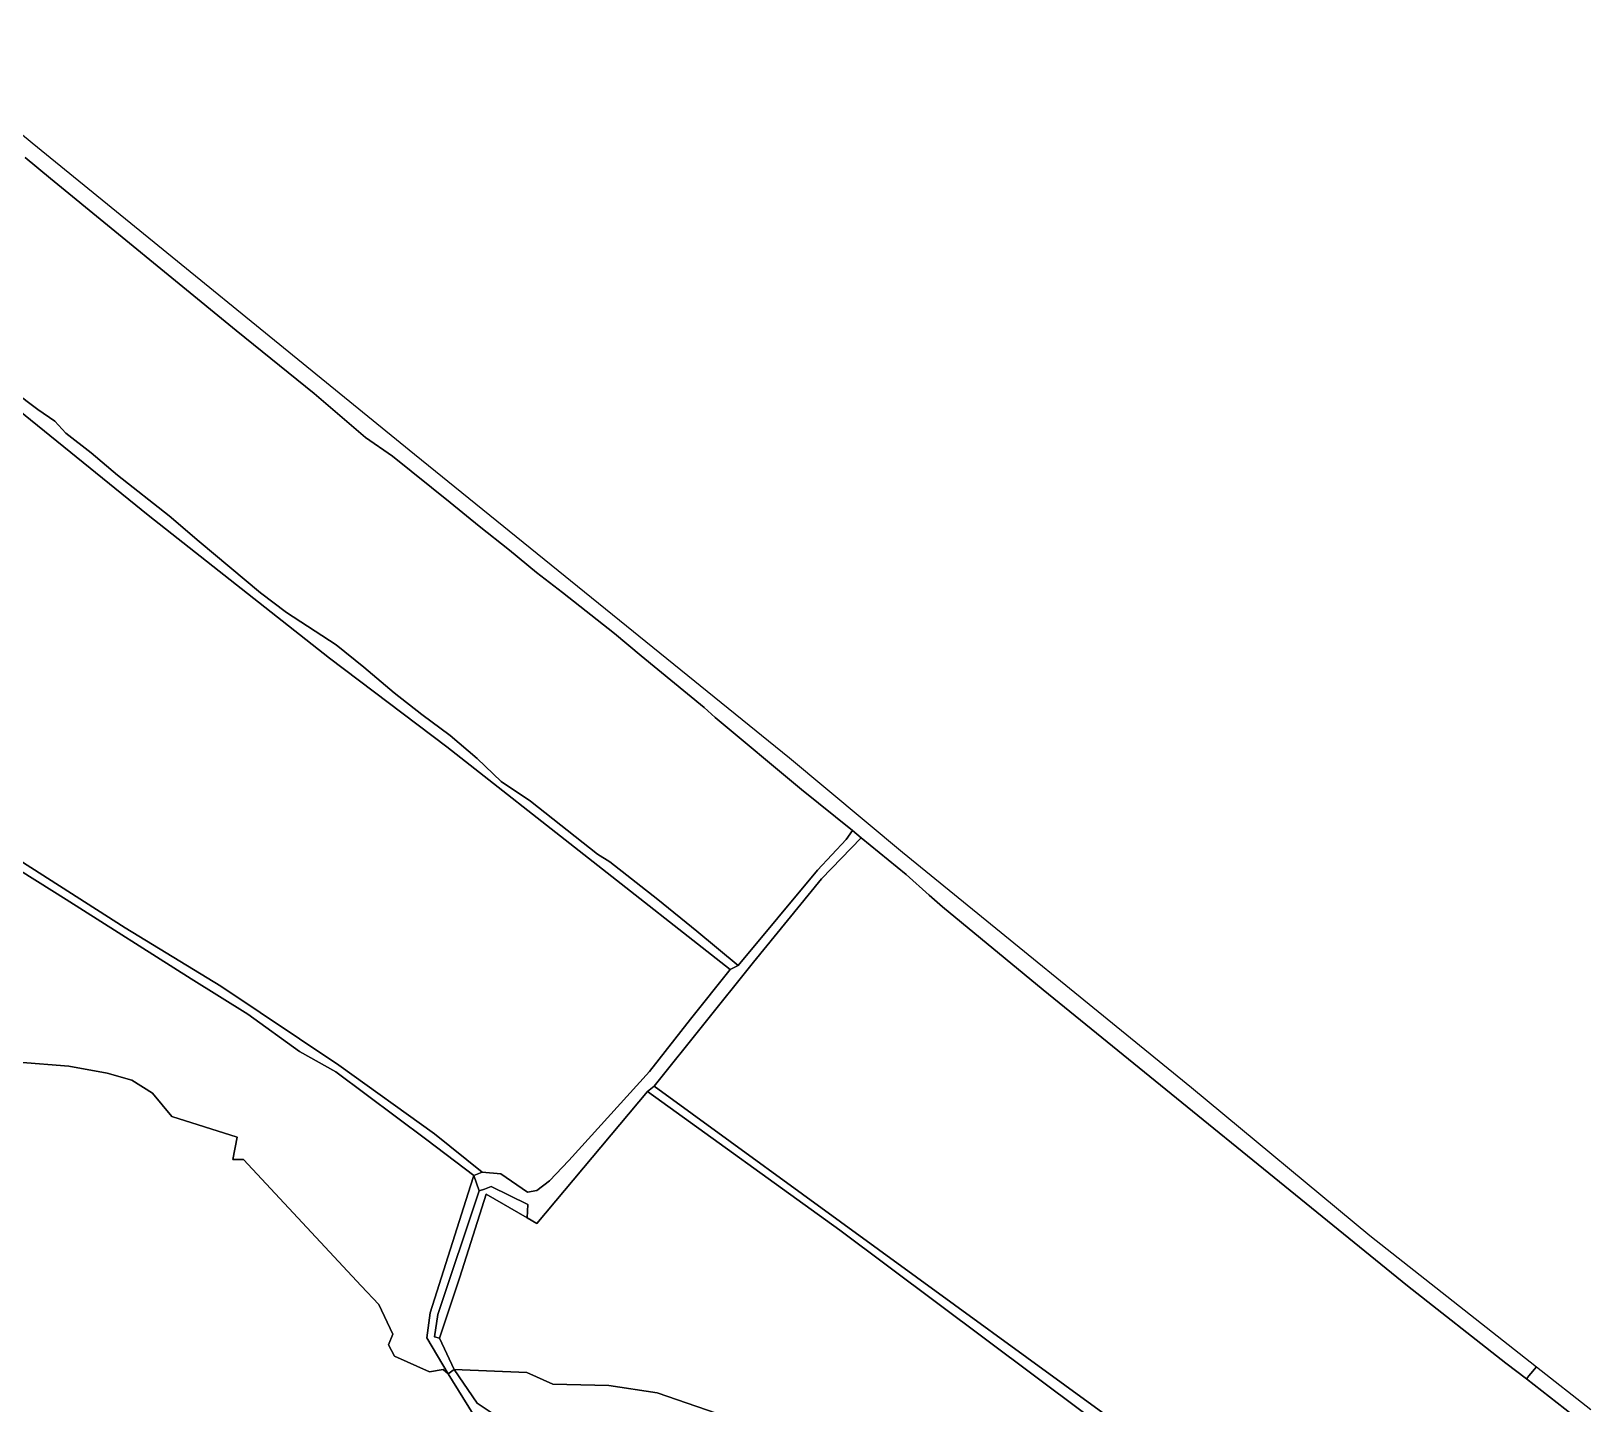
# Model space of a CAD drawing. Extents: x 548434 to 553028, y 1835063 to 1842282.
# Drawn here: x 550868 to 551491, y 1840536 to 1841084 of the extents above; entities that cross this region are included whole.
import ezdxf

# ---------------------------------------------------------------- set-up
doc = ezdxf.new("R2010")
doc.units = 0
doc.layers.add('Level 16', color=7, linetype='Continuous')
doc.layers.add('Level 23', color=7, linetype='Continuous')

msp = doc.modelspace()

# ---------------------------------------------------------------- linework, layer by layer
at = {"layer": 'Level 16'}
for points in [[(550814.61, 1841084.02), (550868.57, 1841039.41), (551021.2, 1840915.07), (551170.99, 1840793.79), (551216.15, 1840756.13), (551331.64, 1840662.06), (551402.82, 1840602.97), (551469.4204, 1840550.5802), (551466.3741, 1840546.9183), (551465.4591, 1840545.8183), (551465.3414, 1840545.6768), (551457.17, 1840552.03), (551417.84, 1840582.88), (551272.31, 1840701.17), (551232.13, 1840734.28), (551226.77, 1840738.9), (551217.6, 1840747.23), (551199.67, 1840761.8), (551196.14, 1840764.7), (551175.88, 1840781.12), (551141.38, 1840809.91), (551136.98, 1840813.84), (551111.74, 1840834.56), (551101.11, 1840843.49), (551080.35, 1840859.84), (551070.04, 1840867.86), (551059.2, 1840876.69), (551047.06, 1840886.25), (551035.47, 1840895.74), (551012.47, 1840914.27), (551001.64, 1840921.71), (550981.13, 1840939.26), (550949.96, 1840964.42), (550875.8, 1841025.12), (550865.81, 1841033.63)], [(551483.82, 1840531.31), (551465.3414, 1840545.6768), (551465.4591, 1840545.8183), (551466.3741, 1840546.9183), (551469.4204, 1840550.5802), (551491.07, 1840533.55)]]:
    msp.add_lwpolyline(points, dxfattribs=at)
at = {"layer": 'Level 23'}
for points in [[(550814.61, 1841084.02), (550868.57, 1841039.41), (551021.2, 1840915.07), (551170.99, 1840793.79), (551216.15, 1840756.13), (551331.64, 1840662.06), (551402.82, 1840602.97), (551469.4204, 1840550.5802), (551466.3741, 1840546.9183), (551465.4591, 1840545.8183), (551465.3414, 1840545.6768), (551457.17, 1840552.03), (551417.84, 1840582.88), (551272.31, 1840701.17), (551232.13, 1840734.28), (551226.77, 1840738.9), (551217.6, 1840747.23), (551199.67, 1840761.8), (551196.14, 1840764.7), (551175.88, 1840781.12), (551141.38, 1840809.91), (551136.98, 1840813.84), (551111.74, 1840834.56), (551101.11, 1840843.49), (551080.35, 1840859.84), (551070.04, 1840867.86), (551059.2, 1840876.69), (551047.06, 1840886.25), (551035.47, 1840895.74), (551012.47, 1840914.27), (551001.64, 1840921.71), (550981.13, 1840939.26), (550949.96, 1840964.42), (550875.8, 1841025.12), (550865.81, 1841033.63)], [(550865.81, 1841033.63), (550875.8, 1841025.12), (550949.96, 1840964.42), (550981.13, 1840939.26), (551001.64, 1840921.71), (551012.47, 1840914.27), (551035.47, 1840895.74), (551047.06, 1840886.25), (551059.2, 1840876.69), (551070.04, 1840867.86), (551080.35, 1840859.84), (551101.11, 1840843.49), (551111.74, 1840834.56), (551136.98, 1840813.84), (551141.38, 1840809.91), (551175.88, 1840781.12), (551196.14, 1840764.7), (551193.67, 1840761.17), (551182.23, 1840748.93), (551150.52, 1840710.82), (551134.02, 1840724.49), (551118.46, 1840737.14), (551099.25, 1840752.22), (551094.31, 1840755.24), (551067.59, 1840776.42), (551055.92, 1840784.27), (551046.29, 1840793.54), (551035.48, 1840802.7), (551024.17, 1840811.14), (551013.12, 1840819.73), (551001.02, 1840829.97), (550989.95, 1840838.88), (550970.06, 1840851.81), (550959.78, 1840859.63), (550935.18, 1840880.2), (550923.24, 1840890.46), (550902.67, 1840906.73), (550892.12, 1840915.56), (550881.97, 1840923.49), (550877.57, 1840928.23), (550870.8, 1840932.86), (550851.71, 1840947.18)], [(550844.52, 1840947.5), (550914.85, 1840890.69), (550987.34, 1840833.57), (551034.17, 1840798.22), (551147.38, 1840709.18), (551131.5, 1840689.35), (551115.09, 1840668.55), (551082.94, 1840632.98), (551075.12, 1840624.78), (551070.06, 1840620.92), (551066.36, 1840620.26), (551055.7, 1840627.6), (551048.32, 1840628.34), (551029.23, 1840643.58), (550991.04, 1840671.03), (550943.93, 1840702.64), (550905.7, 1840725.87), (550841.68, 1840766.78)], [(550851.71, 1840947.18), (550870.8, 1840932.86), (550877.57, 1840928.23), (550881.97, 1840923.49), (550892.12, 1840915.56), (550902.67, 1840906.73), (550923.24, 1840890.46), (550935.18, 1840880.2), (550959.78, 1840859.63), (550970.06, 1840851.81), (550989.95, 1840838.88), (551001.02, 1840829.97), (551013.12, 1840819.73), (551024.17, 1840811.14), (551035.48, 1840802.7), (551046.29, 1840793.54), (551055.92, 1840784.27), (551067.59, 1840776.42), (551094.31, 1840755.24), (551099.25, 1840752.22), (551118.46, 1840737.14), (551134.02, 1840724.49), (551150.52, 1840710.82), (551147.38, 1840709.18), (551034.17, 1840798.22), (550987.34, 1840833.57), (550914.85, 1840890.69), (550844.52, 1840947.5)], [(550841.68, 1840766.78), (550905.7, 1840725.87), (550943.93, 1840702.64), (550991.04, 1840671.03), (551029.23, 1840643.58), (551048.32, 1840628.34), (551044.98, 1840626.89), (551026.23, 1840641.17), (550989.82, 1840668.34), (550975.31, 1840676.53), (550954.65, 1840691.35), (550932.02, 1840705.52), (550882.15, 1840737.23), (550839.74, 1840763.75)], [(550839.74, 1840763.75), (550882.15, 1840737.23), (550932.02, 1840705.52), (550954.65, 1840691.35), (550975.31, 1840676.53), (550989.82, 1840668.34), (551026.23, 1840641.17), (551044.98, 1840626.89), (551043.56, 1840622.82), (551027.57, 1840572.05), (551026.22, 1840562.1), (551034.75, 1840547.8), (551032.69, 1840549.49), (551027.2, 1840548.57), (551013.22, 1840554.82), (551010.88, 1840559.29), (551012.56, 1840563.56), (551006.99, 1840575.37), (551000, 1840582.87), (550952.99, 1840633.31), (550948.75, 1840633.34), (550950.43, 1840642.29), (550924.32, 1840650.55), (550916.6, 1840659.84), (550908.38, 1840665.04), (550898.46, 1840667.86), (550883.18, 1840670.63), (550863.13, 1840672.16)], [(551296.12, 1840532.21), (551117, 1840662.7), (551156.6, 1840712.23), (551183.8, 1840745.41), (551199.67, 1840761.8), (551217.6, 1840747.23), (551226.77, 1840738.9), (551232.13, 1840734.28), (551272.31, 1840701.17), (551417.84, 1840582.88), (551457.17, 1840552.03), (551465.3414, 1840545.6768), (551483.82, 1840531.31)], [(550863.13, 1840672.16), (550883.18, 1840670.63), (550898.46, 1840667.86), (550908.38, 1840665.04), (550916.6, 1840659.84), (550924.32, 1840650.55), (550950.43, 1840642.29), (550948.75, 1840633.34), (550952.99, 1840633.31), (551000, 1840582.87), (551006.99, 1840575.37), (551012.56, 1840563.56), (551010.88, 1840559.29), (551013.22, 1840554.82), (551027.2, 1840548.57), (551032.69, 1840549.49), (551034.75, 1840547.8), (551044.7, 1840531.62)], [(551161.85, 1840525.11), (551118.2, 1840540.1), (551098.86, 1840543.01), (551076.44, 1840543.63), (551066.12, 1840548.3), (551037.11, 1840549.53), (551031.29, 1840561.93), (551039.33, 1840586.34), (551049.9, 1840619.46), (551066.21, 1840610.04), (551070.15, 1840607.73), (551114.28, 1840660.5), (551191.19, 1840605.11), (551288.45, 1840532.26)], [(551044.7, 1840531.62), (551034.75, 1840547.8), (551037.11, 1840549.53), (551046.24, 1840536.02), (551056.23, 1840529.35)], [(551056.23, 1840529.35), (551046.24, 1840536.02), (551037.11, 1840549.53), (551066.12, 1840548.3), (551076.44, 1840543.63), (551098.86, 1840543.01), (551118.2, 1840540.1), (551161.85, 1840525.11)], [(551483.82, 1840531.31), (551465.3414, 1840545.6768), (551465.4591, 1840545.8183), (551466.3741, 1840546.9183), (551469.4204, 1840550.5802), (551491.07, 1840533.55)]]:
    msp.add_lwpolyline(points, dxfattribs=at)
for points in [[(551196.14, 1840764.7), (551199.67, 1840761.8), (551183.8, 1840745.41), (551156.6, 1840712.23), (551117, 1840662.7), (551114.28, 1840660.5), (551070.15, 1840607.73), (551066.21, 1840610.04), (551066.52, 1840615.38), (551051.92, 1840622.62), (551049.15, 1840621.48), (551047.06, 1840620.85), (551044.98, 1840626.89), (551048.32, 1840628.34), (551055.7, 1840627.6), (551066.36, 1840620.26), (551070.06, 1840620.92), (551075.12, 1840624.78), (551082.94, 1840632.98), (551115.09, 1840668.55), (551131.5, 1840689.35), (551147.38, 1840709.18), (551150.52, 1840710.82), (551182.23, 1840748.93), (551193.67, 1840761.17)], [(551447.22, 1840371.4), (551440.36, 1840347.03), (551437.06, 1840348.73), (551446.73, 1840381.23), (551456.04, 1840408.84), (551438.49, 1840421.07), (551342.86, 1840494.6), (551288.45, 1840532.26), (551191.19, 1840605.11), (551114.28, 1840660.5), (551117, 1840662.7), (551296.12, 1840532.21), (551354.44, 1840490.14), (551440.43, 1840423.43), (551459.1, 1840413.38), (551465.82, 1840401.65), (551454.04, 1840387.99)], [(551029.22, 1840562.49), (551031.29, 1840561.93), (551037.11, 1840549.53), (551034.75, 1840547.8), (551026.22, 1840562.1), (551027.57, 1840572.05), (551043.56, 1840622.82), (551044.98, 1840626.89), (551047.06, 1840620.85), (551030.57, 1840571.4)], [(551066.52, 1840615.38), (551066.21, 1840610.04), (551049.9, 1840619.46), (551039.33, 1840586.34), (551031.29, 1840561.93), (551029.22, 1840562.49), (551030.57, 1840571.4), (551047.06, 1840620.85), (551049.15, 1840621.48), (551051.92, 1840622.62)]]:
    msp.add_lwpolyline(points, close=True, dxfattribs=at)

doc.saveas('drawing.dxf')
